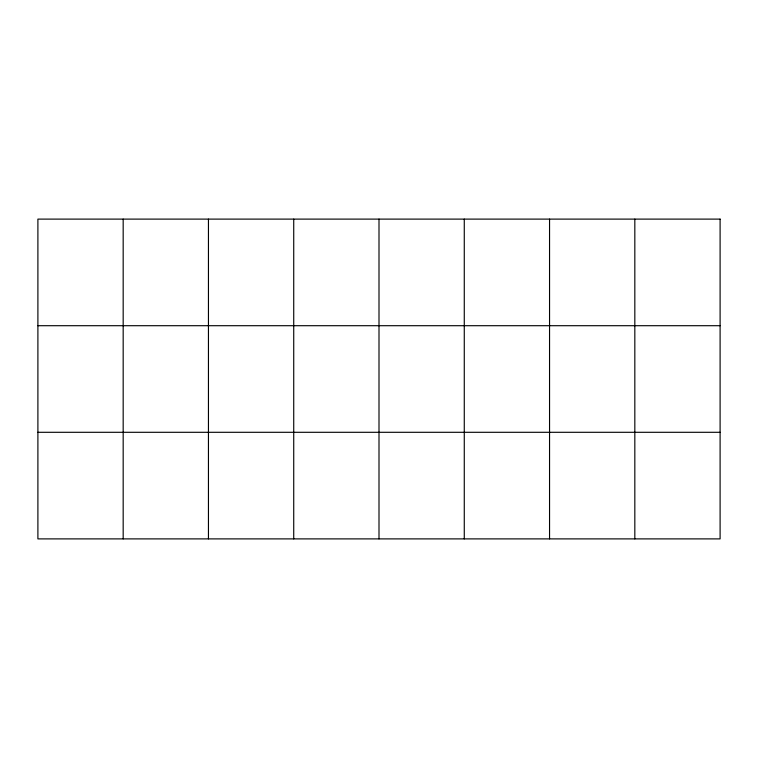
<?xml version="1.0" encoding="UTF-8"?>
<svg xmlns="http://www.w3.org/2000/svg" width="758" height="758" viewBox="0 0 758 758"><rect width="100%" height="100%" fill="white"/><g stroke="black" fill="none" stroke-linecap="round" stroke-linejoin="round"><path stroke-width="1.14" d="M37.9 325.703L720.1 325.703M37.9 432.297L720.1 432.297M634.825 219.109L634.825 538.891M549.55 219.109L549.55 538.891M464.275 219.109L464.275 538.891M379 219.109L379 538.891M293.725 219.109L293.725 538.891M208.45 219.109L208.45 538.891M123.175 219.109L123.175 538.891M720.1 219.109L37.9 219.109L37.9 538.891L720.1 538.891L720.1 219.109"/></g></svg>
